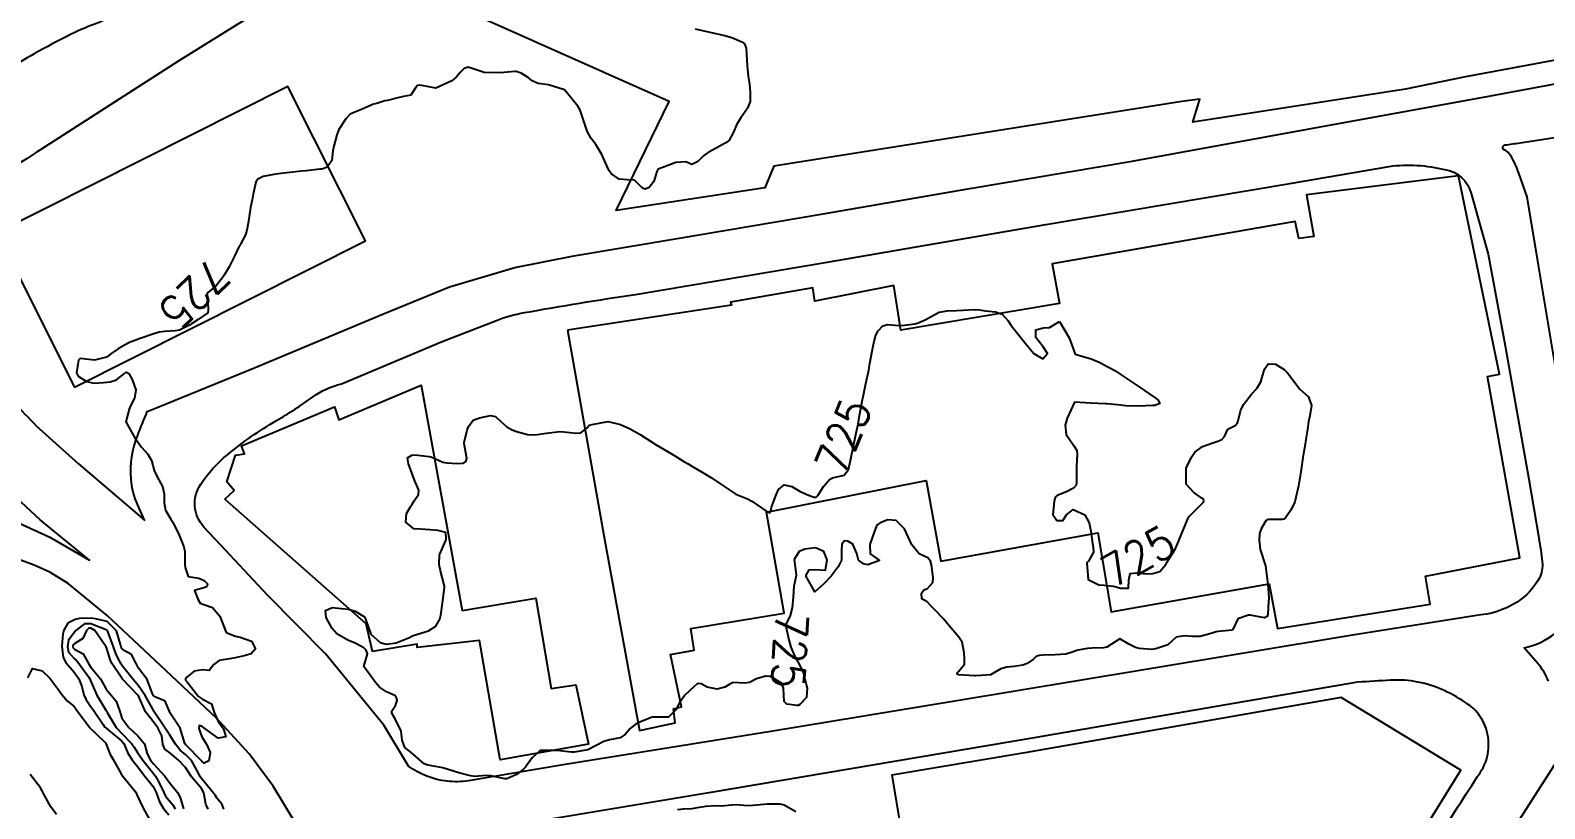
# Model space of a CAD drawing. Header units: metres. Extents: x 318500 to 325275, y 7408834 to 7428799.
# Drawn here: x 322955.4 to 323143.9, y 7418630.8 to 7418727.6 of the extents above; entities that cross this region are included whole.
import ezdxf
from ezdxf.enums import TextEntityAlignment as Align

# ---------------------------------------------------------------- set-up
doc = ezdxf.new("R2010")
doc.units = ezdxf.units.M
doc.header["$MEASUREMENT"] = 0
for name, color, linetype in [('Cotas', 45, 'Continuous'), ('Curvas de Nivel 1m', 11, 'Continuous'), ('Curvas de Nivel 5m', 15, 'Continuous'), ('Edificações', 30, 'Continuous'), ('Vias Primárias', 230, 'Continuous')]:
    doc.layers.add(name, color=color, linetype=linetype)
doc.styles.add('Style-STANDARD', font='STANDARD.shx')

msp = doc.modelspace()

# ---------------------------------------------------------------- linework, layer by layer
at = {"layer": 'Curvas de Nivel 1m', "flags": 128}
for points, elevation in [([(322979.51, 7418630.77), (322979.3, 7418631.38), (322978.69, 7418632.13), (322978.42, 7418632.51), (322978.24, 7418632.79), (322976.73, 7418634.6), (322976.57, 7418634.81), (322976.38, 7418635.17), (322975.48, 7418636.82), (322974.77, 7418637.56), (322974.07, 7418638.13), (322973.51, 7418638.85), (322972.8, 7418639.97), (322972.2, 7418640.87), (322970.84, 7418642.88), (322970.82, 7418642.91), (322969.73, 7418644.9), (322968.88, 7418646.11), (322968.21, 7418646.92), (322966.91, 7418648.57), (322966.67, 7418648.94), (322966.09, 7418650.12), (322965.78, 7418650.96), (322965.07, 7418652.87), (322965.03, 7418652.97), (322964.97, 7418653.02), (322964.88, 7418653.07), (322962.98, 7418653.82), (322962.17, 7418653.82), (322961.13, 7418653.02), (322961.05, 7418652.94), (322960.97, 7418652.85), (322960.19, 7418651.79), (322960.04, 7418651.03), (322960.2, 7418650.3), (322960.92, 7418649.48), (322961.18, 7418649.27), (322961.38, 7418649.01), (322962.71, 7418647.18), (322962.84, 7418646.99), (322962.89, 7418646.88), (322963.72, 7418644.98), (322964.84, 7418643.11), (322964.9, 7418643.03), (322964.92, 7418642.97), (322964.98, 7418642.82), (322966.12, 7418640.95), (322966.8, 7418640.21), (322968.05, 7418638.92), (322968.35, 7418638.49), (322968.77, 7418637.83), (322969.42, 7418636.9), (322970.74, 7418635.23), (322970.99, 7418634.89), (322971.37, 7418634.24), (322972.03, 7418632.87), (322972.25, 7418632.42), (322972.69, 7418631.88), (322973.17, 7418631.34), (322973.47, 7418630.85)], 724), ([(322977.57, 7418630.8), (322977.29, 7418631.41), (322977.03, 7418632.81), (322976.71, 7418633.37), (322975.49, 7418634.82), (322974.75, 7418635.97), (322973.92, 7418636.84), (322973.27, 7418637.36), (322972.77, 7418637.79), (322972.15, 7418638.25), (322971.92, 7418638.87), (322971.78, 7418639.89), (322971.29, 7418640.88), (322970.82, 7418641.51), (322969.77, 7418642.9), (322968.89, 7418644.88), (322968.88, 7418644.91), (322968.86, 7418644.93), (322966.91, 7418646.94), (322966.89, 7418646.96), (322965.55, 7418648.96), (322965.35, 7418649.39), (322964.94, 7418650.75), (322964.86, 7418650.97), (322964.76, 7418651.15), (322963.47, 7418652.99), (322962.97, 7418653.27), (322962.7, 7418653.27), (322962.44, 7418653), (322961.97, 7418651.99), (322960.95, 7418651.39), (322960.76, 7418651.21), (322960.72, 7418651.02), (322960.76, 7418650.84), (322960.94, 7418650.69), (322962.02, 7418650.09), (322962.61, 7418648.99), (322962.91, 7418648.5), (322964.16, 7418646.98), (322964.87, 7418645.72), (322965.49, 7418644.96), (322966.13, 7418644.23), (322966.55, 7418642.94), (322966.83, 7418642.1), (322967.7, 7418640.93), (322968.79, 7418639.91), (322969.62, 7418638.9), (322969.99, 7418637.67), (322970.38, 7418636.89), (322970.75, 7418636.42), (322972.18, 7418634.87), (322972.72, 7418634.14), (322973.73, 7418632.84), (322974.09, 7418632.24), (322974.5, 7418630.83)], 723), ([(322955.1, 7418647.1), (322955.72, 7418648.28), (322956.9, 7418648), (322957.85, 7418647.06), (322958.87, 7418645.73), (322959.34, 7418645.04), (322960.05, 7418644.23), (322960.85, 7418643.61), (322961.09, 7418643.26), (322961.25, 7418643.01), (322962.67, 7418641.13), (322962.78, 7418640.99), (322962.81, 7418640.95), (322963.63, 7418640.15), (322964.78, 7418639.02), (322964.82, 7418638.97), (322965.37, 7418637.57), (322965.73, 7418636.96), (322966.73, 7418635.19), (322966.89, 7418634.94), (322967.64, 7418634), (322968.54, 7418632.91), (322968.6, 7418632.81), (322968.7, 7418632.58), (322969.48, 7418630.9), (322970.5, 7418629.05)], 726), ([(322958.67, 7418630.13), (322957.99, 7418631.06), (322957.12, 7418632.64), (322956.91, 7418633.07), (322956.71, 7418633.42), (322955.41, 7418635.09)], 726)]:
    msp.add_lwpolyline(points, dxfattribs=dict(at, elevation=elevation))
at = {"layer": 'Curvas de Nivel 5m', "elevation": 725, "flags": 128}
for points in [[(323038.18, 7418727.8), (323039.97, 7418727.39), (323041.12, 7418727.13), (323041.97, 7418726.94), (323042.74, 7418726.72), (323043.96, 7418726.19), (323044.3, 7418725.93), (323044.5, 7418725.38), (323044.6, 7418723.92), (323044.65, 7418723.2), (323044.77, 7418721.92), (323044.9, 7418720.92), (323045.02, 7418719.92), (323045.01, 7418718.78), (323044.69, 7418717.92), (323044.35, 7418717.42), (323043.84, 7418716.73), (323043.36, 7418715.94), (323042.89, 7418714.87), (323042.38, 7418713.95), (323042.07, 7418713.68), (323041.79, 7418713.52), (323040.79, 7418712.98), (323039.78, 7418712.43), (323039.51, 7418712.26), (323039.18, 7418712), (323038.48, 7418711.29), (323037.76, 7418710.94), (323037.01, 7418711.27), (323035.76, 7418711.17), (323034.33, 7418710.63), (323033.75, 7418710.44), (323033.53, 7418710.29), (323033.41, 7418710.07), (323033, 7418708.81), (323032.45, 7418708.08), (323031.93, 7418707.87), (323031.72, 7418707.94), (323031.54, 7418708.09), (323030.62, 7418708.99), (323029.73, 7418709.04), (323028.71, 7418709.12), (323027.74, 7418709.75), (323027.45, 7418710.15), (323027.21, 7418710.69), (323026.54, 7418712.16), (323025.79, 7418713.43), (323025.23, 7418714.18), (323024.7, 7418715.08), (323024.35, 7418716.19), (323023.84, 7418717.68), (323023.56, 7418718.2), (323021.88, 7418720.23), (323019.89, 7418720.83), (323018.64, 7418721.02), (323017.89, 7418721.32), (323017.36, 7418721.75), (323016.5, 7418722.3), (323015.9, 7418722.48), (323015.7, 7418722.51), (323013.9, 7418722.33), (323011.9, 7418722.36), (323009.91, 7418723.02), (323009.43, 7418722.88), (323008.95, 7418722.4), (323008.47, 7418721.83), (323007.89, 7418721.35), (323005.88, 7418720.44), (323004.16, 7418720.74), (323003.88, 7418720.8), (323003.61, 7418720.74), (323003.37, 7418720.48), (323002.78, 7418719.56), (323001.86, 7418719.4), (323001.15, 7418719.21), (322999.86, 7418718.87), (322999.55, 7418718.83), (322998.66, 7418718.54), (322998.02, 7418718.37), (322997.85, 7418718.32), (322996.64, 7418717.76), (322995.83, 7418717.45), (322995.24, 7418717.17), (322994.71, 7418716.59), (322993.81, 7418715.27), (322993.56, 7418714.6), (322993.19, 7418713.2), (322993.07, 7418712.61), (322992.95, 7418711.41), (322992.38, 7418710.61), (322991.94, 7418710.42), (322991.74, 7418710.37), (322991.45, 7418710.34), (322989.74, 7418710.15), (322989.16, 7418710.09), (322987.73, 7418709.93), (322986.62, 7418709.8), (322985.73, 7418709.67), (322984.42, 7418709.42), (322983.72, 7418709.12), (322983.51, 7418708.73), (322983.18, 7418707.25), (322983.08, 7418706.74), (322982.83, 7418705.58), (322982.69, 7418704.74), (322982.52, 7418703.62), (322982.37, 7418702.75), (322982.19, 7418702.19), (322981.62, 7418701.1), (322981.5, 7418700.88), (322981.43, 7418700.76), (322980.84, 7418699.52), (322980.47, 7418698.77), (322980.16, 7418698.19), (322979.56, 7418697.16), (322979.32, 7418696.78), (322978.52, 7418695.82), (322977.53, 7418695.02), (322977.44, 7418694.9), (322977.43, 7418694.81), (322977.52, 7418693.83), (322977.57, 7418692.81), (322977.5, 7418692.5), (322976.32, 7418691.66), (322975.48, 7418691.11), (322975.31, 7418691.01), (322975, 7418690.84), (322973.98, 7418690.35), (322973.47, 7418690.24), (322972.16, 7418690.19), (322971.47, 7418690.09), (322970.55, 7418689.81), (322969.46, 7418689.42), (322969.09, 7418689.29), (322968.11, 7418688.93), (322967.65, 7418688.74), (322967.45, 7418688.63), (322966.37, 7418688.02), (322965.43, 7418687.41), (322965.2, 7418687.2), (322964.89, 7418686.98), (322963.42, 7418686.6), (322961.62, 7418686.82), (322961.42, 7418686.61), (322961.16, 7418685.02), (322961.39, 7418684.6), (322962.44, 7418683.95), (322963.38, 7418683.73), (322964.54, 7418683.83), (322965.38, 7418683.92), (322966.17, 7418684.17), (322967.15, 7418684.94), (322967.4, 7418685.11), (322967.7, 7418684.94), (322968.12, 7418684.2), (322968.57, 7418682.93), (322968.38, 7418681.9), (322967.9, 7418680.93), (322967.75, 7418680.52), (322967.32, 7418678.94), (322968.45, 7418676.93), (322969.27, 7418675.78), (322970.07, 7418674.91), (322970.49, 7418674.14), (322970.84, 7418672.9), (322971.23, 7418672.12), (322971.87, 7418670.88), (322972.1, 7418669.98), (322972.08, 7418668.88), (322972.26, 7418667.96), (322972.9, 7418666.86), (322973.15, 7418666.46), (322973.97, 7418664.85), (322974.55, 7418663.4), (322974.64, 7418662.84), (322974.65, 7418661.27), (322974.71, 7418660.84), (322975.06, 7418659.72), (322976.39, 7418659.49), (322977.06, 7418659.21), (322977.48, 7418658.8), (322977.41, 7418658.44), (322977.04, 7418658.31), (322975.88, 7418657.98), (322976.32, 7418656.82), (322976.58, 7418656.38), (322977.01, 7418656.24), (322978.09, 7418655.87), (322979, 7418654.78), (322979.8, 7418652.77), (322980.96, 7418652.31), (322981.53, 7418652.19), (322982.95, 7418651.68), (322983.44, 7418650.72), (322982.93, 7418650.11), (322982.05, 7418649.86), (322980.93, 7418649.61), (322980.2, 7418649.49), (322978.92, 7418649.26), (322978.28, 7418648.79), (322977.67, 7418648.04), (322976.91, 7418648.09), (322975.81, 7418647.93), (322974.9, 7418647.19), (322974.73, 7418647), (322974.74, 7418646.84), (322974.89, 7418646.65), (322976.37, 7418644.81), (322976.86, 7418644.47), (322977.96, 7418643.9), (322978.3, 7418642.79), (322978.82, 7418641.67), (322979.45, 7418640.77), (322979.77, 7418639.79), (322978.79, 7418639.6), (322977.16, 7418640.8), (322976.81, 7418641.07), (322976.45, 7418641.18), (322976.41, 7418640.81), (322976.79, 7418639.77), (322977.39, 7418638.8), (322977.8, 7418637.82), (322977.63, 7418636.8), (322977.06, 7418636.5), (322976.76, 7418636.76), (322976.71, 7418636.81), (322974.78, 7418638.78), (322974.75, 7418638.8), (322974.73, 7418638.83), (322974.65, 7418638.96), (322974.08, 7418640.84), (322972.84, 7418642.72), (322972.79, 7418642.86), (322972.21, 7418644.23), (322970.86, 7418644.8), (322970.76, 7418644.89), (322970.62, 7418645.13), (322969.96, 7418646.9), (322968.91, 7418648.31), (322968.59, 7418648.91), (322968.03, 7418650.03), (322966.94, 7418650.61), (322966.78, 7418650.79), (322966.72, 7418650.94), (322966.65, 7418651.24), (322966.15, 7418652.95), (322964.99, 7418654.11), (322963.52, 7418654.45), (322962.99, 7418654.52), (322961.51, 7418654.5), (322960.99, 7418654.38), (322960.1, 7418653.92), (322959.59, 7418653.04), (322959.47, 7418652.53), (322959.36, 7418651.04), (322959.53, 7418649.64), (322959.84, 7418649.04), (322960.9, 7418647.84), (322961.46, 7418647.01), (322961.85, 7418646.03), (322962.1, 7418645), (322962.33, 7418644.47), (322962.85, 7418643.73), (322963.37, 7418642.98), (322964.48, 7418641.3), (322964.71, 7418640.97), (322964.81, 7418640.88), (322965.16, 7418640.61), (322966.79, 7418639.29), (322967.06, 7418638.94), (322967.58, 7418637.74), (322968.1, 7418636.92), (322968.75, 7418636.11), (322969.7, 7418634.9), (322970.71, 7418633.61), (322971.07, 7418632.88), (322971.5, 7418631.69), (322972.01, 7418630.87), (322972.67, 7418630.1)], [(323035.97, 7418630.74), (323036.69, 7418630.85), (323037.79, 7418630.89), (323038.7, 7418631.02), (323039.49, 7418631.18), (323040.7, 7418631.23), (323041.44, 7418631.21), (323042.7, 7418631.34), (323043.26, 7418631.36), (323044.7, 7418631.26), (323045.32, 7418631.27), (323046.7, 7418631.42), (323047.12, 7418631.46), (323048.7, 7418631.47), (323049.22, 7418631.33), (323050.69, 7418630.48)]]:
    msp.add_lwpolyline(points, dxfattribs=at)
msp.add_lwpolyline([(323083.51, 7418691.4), (323084.68, 7418689.38), (323085.45, 7418687.37), (323087.44, 7418686.77), (323088.44, 7418686.34), (323089.44, 7418685.82), (323089.77, 7418685.65), (323090.38, 7418685.31), (323091.42, 7418684.63), (323093.4, 7418683.27), (323095.38, 7418681.91), (323095.78, 7418681.64), (323095.98, 7418681.23), (323095.37, 7418680.97), (323095.08, 7418680.96), (323093.37, 7418680.9), (323091.74, 7418680.91), (323091.37, 7418680.99), (323091.11, 7418681.03), (323089.37, 7418681.16), (323089.22, 7418681.17), (323087.37, 7418681.28), (323085.37, 7418681.37), (323084.45, 7418679.38), (323084.19, 7418678.54), (323084.32, 7418677.38), (323085.3, 7418675.9), (323085.64, 7418675.37), (323085.71, 7418674.94), (323085.63, 7418673.37), (323085.61, 7418673.02), (323085.59, 7418671.37), (323085.55, 7418671.05), (323085.23, 7418670.68), (323084.37, 7418670.23), (323083.22, 7418669.78), (323082.99, 7418669.63), (323082.92, 7418669.4), (323082.84, 7418669.04), (323082.65, 7418667.41), (323083.18, 7418666.66), (323083.91, 7418666.66), (323084.36, 7418667.38), (323085.2, 7418668.04), (323086.65, 7418667.36), (323087.18, 7418666.39), (323087.38, 7418665.35), (323087.6, 7418663.8), (323087.7, 7418663.34), (323087.74, 7418662.73), (323087.11, 7418661.63), (323086.97, 7418661.49), (323086.88, 7418661.35), (323087.08, 7418659.35), (323088.41, 7418658.66), (323089.07, 7418658.62), (323090.26, 7418658.49), (323091.07, 7418658.25), (323092.07, 7418658.28), (323092.11, 7418659.28), (323092.27, 7418660.1), (323093.09, 7418660.16), (323094.31, 7418660.03), (323095.09, 7418660.09), (323095.98, 7418660.35), (323096.73, 7418661.22), (323096.86, 7418661.46), (323097.12, 7418661.88), (323097.63, 7418662.71), (323097.91, 7418663.2), (323098.29, 7418664.06), (323098.76, 7418665.19), (323098.88, 7418665.48), (323099.17, 7418666.19), (323099.47, 7418666.9), (323099.65, 7418667.18), (323100.4, 7418667.97), (323101.21, 7418668.76), (323101.4, 7418668.97), (323101.47, 7418669.16), (323101.4, 7418669.34), (323101.22, 7418669.46), (323100.22, 7418670.17), (323099.24, 7418671.19), (323099.27, 7418673.19), (323099.94, 7418674.53), (323100.35, 7418675.17), (323101.31, 7418675.87), (323102.46, 7418676.29), (323103.31, 7418676.56), (323103.7, 7418676.74), (323104.02, 7418677.12), (323104.43, 7418678.02), (323105.34, 7418678.47), (323105.63, 7418678.82), (323105.72, 7418679.1), (323106.06, 7418680.41), (323106.38, 7418681.09), (323107.39, 7418682.37), (323108.03, 7418683.07), (323108.56, 7418683.92), (323108.9, 7418685.06), (323109.01, 7418685.48), (323109.45, 7418686.16), (323110.39, 7418686.1), (323111.44, 7418685.45), (323111.88, 7418685.02), (323113.4, 7418683), (323114.47, 7418682.06), (323114.84, 7418680.98), (323114.65, 7418679.7), (323114.49, 7418678.98), (323114.34, 7418677.99), (323114.18, 7418676.99), (323113.97, 7418675.66), (323113.87, 7418674.99), (323113.79, 7418674.49), (323113.56, 7418673), (323113.52, 7418672.74), (323113.24, 7418671), (323112.76, 7418669.01), (323112.27, 7418667.95), (323111.61, 7418667.02), (323111.39, 7418666.82), (323111.19, 7418666.78), (323109.45, 7418666.78), (323109.18, 7418666.64), (323108.58, 7418665.65), (323108.4, 7418665.06), (323108.32, 7418664.23), (323108.48, 7418663.06), (323109.11, 7418661.05), (323109.37, 7418659.05), (323109.41, 7418658.71), (323109.53, 7418657.05), (323109.51, 7418656.59), (323109.41, 7418655.05), (323109.32, 7418654.75), (323109.02, 7418654.59), (323107.2, 7418654.91), (323107.03, 7418654.92), (323105.68, 7418654.44), (323105.07, 7418653.11), (323105, 7418653.06), (323103.26, 7418652.87), (323103, 7418652.82), (323102.51, 7418652.65), (323100.99, 7418652.27), (323100.06, 7418652.24), (323098.99, 7418652.34), (323098.03, 7418652.16), (323096.98, 7418651.21), (323095.48, 7418650.72), (323094.97, 7418650.65), (323093.46, 7418650.78), (323092.97, 7418650.89), (323092.14, 7418651.28), (323090.99, 7418651.96), (323089.95, 7418651.31), (323089.37, 7418650.92), (323088.97, 7418650.85), (323087.5, 7418650.81), (323086.97, 7418650.78), (323085.76, 7418650.57), (323084.96, 7418650.26), (323084.3, 7418650.04), (323082.96, 7418649.96), (323081.46, 7418649.93), (323080.95, 7418649.9), (323080.61, 7418649.78), (323080.28, 7418649.44), (323079.49, 7418648.9), (323078.94, 7418648.7), (323077.86, 7418648.54), (323076.93, 7418648.43), (323076.2, 7418648.22), (323074.92, 7418647.5), (323073.1, 7418647.35), (323072.92, 7418647.35), (323070.98, 7418647.5), (323070.92, 7418647.5), (323070.78, 7418647.56), (323070.75, 7418647.74), (323070.92, 7418647.89), (323071.67, 7418648.82), (323071.68, 7418649.55), (323071.64, 7418650.24), (323071.39, 7418651.55), (323070.98, 7418652.16), (323069.76, 7418653.57), (323069.01, 7418654.48), (323067.93, 7418655.6), (323067.5, 7418656.07), (323067.04, 7418656.55), (323066.38, 7418656.95), (323066.32, 7418657.62), (323066.62, 7418658.05), (323067.06, 7418658.21), (323067.72, 7418658.95), (323067.77, 7418659.6), (323067.55, 7418661.16), (323067.43, 7418661.61), (323067.11, 7418662.05), (323066.02, 7418662.53), (323065.13, 7418663.64), (323064.19, 7418665.65), (323063.18, 7418666.69), (323062.12, 7418666.74), (323061.17, 7418666.4), (323060.78, 7418666.08), (323060.59, 7418665.7), (323060.22, 7418664.63), (323059.89, 7418663.71), (323059.92, 7418662.51), (323061.11, 7418661.69), (323059.64, 7418661.18), (323059.1, 7418661.27), (323058.47, 7418661.73), (323058.29, 7418662.56), (323057.79, 7418663.73), (323057.14, 7418664.11), (323056.75, 7418664.13), (323056.42, 7418663.75), (323056.37, 7418663), (323056.36, 7418661.75), (323055.95, 7418660.9), (323055.08, 7418659.77), (323054.11, 7418658.74), (323053.05, 7418657.8), (323051.92, 7418659.81), (323052.35, 7418660.55), (323053.09, 7418660.6), (323054.38, 7418660.49), (323054.58, 7418661.78), (323054.16, 7418662.83), (323053.12, 7418663.29), (323051.8, 7418663.13), (323051.12, 7418662.84), (323050.47, 7418661.83), (323050.67, 7418660.24), (323050.73, 7418659.83), (323050.42, 7418658.47), (323050.38, 7418657.83), (323050.34, 7418657.13), (323050.21, 7418655.83), (323049.98, 7418654.87), (323049.49, 7418653.84), (323049.49, 7418653.35), (323049.82, 7418651.84), (323050.06, 7418650.93), (323050.53, 7418649.83), (323050.94, 7418649.09), (323051.58, 7418647.81), (323051.8, 7418646.91), (323052.11, 7418645.81), (323052.02, 7418644.67), (323051.2, 7418643.82), (323050.99, 7418643.69), (323050.87, 7418643.67), (323049.58, 7418643.84), (323049.22, 7418644.19), (323049.15, 7418645.85), (323048.9, 7418646.47), (323047.53, 7418647.26), (323046.91, 7418647.33), (323045.79, 7418647), (323044.9, 7418646.55), (323044.35, 7418646.45), (323042.9, 7418646.53), (323042.49, 7418646.34), (323041.86, 7418645.95), (323040.89, 7418645.71), (323039.67, 7418645.97), (323038.9, 7418646.35), (323038.45, 7418646.43), (323037.99, 7418645.99), (323036.88, 7418644.97), (323036.23, 7418644.02), (323035.75, 7418643.13), (323034.84, 7418642.24), (323034.68, 7418642.21), (323032.84, 7418642.23), (323032.7, 7418642.2), (323032.4, 7418642.07), (323031.29, 7418641.62), (323030.83, 7418641.4), (323030.09, 7418640.83), (323029.47, 7418640.11), (323028.81, 7418639.67), (323027.52, 7418639.42), (323026.8, 7418639.22), (323024.79, 7418638.17), (323023.09, 7418637.89), (323022.79, 7418637.88), (323020.94, 7418638.07), (323020.79, 7418638.07), (323018.97, 7418638.07), (323018.79, 7418637.99), (323017.88, 7418637.15), (323017.21, 7418636.27), (323017.03, 7418636), (323016.75, 7418635.7), (323015.94, 7418635.09), (323014.73, 7418634.56), (323014.47, 7418634.56), (323012.74, 7418634.92), (323012.12, 7418634.96), (323010.74, 7418634.86), (323010.19, 7418634.92), (323008.74, 7418635.31), (323007.43, 7418635.72), (323006.75, 7418635.91), (323004.94, 7418636.25), (323004.76, 7418636.29), (323004.45, 7418636.44), (323002.78, 7418637.88), (323002.04, 7418638.47), (323001.69, 7418639.37), (323001.59, 7418640.48), (323000.83, 7418642.03), (323000.53, 7418642.49), (323000.39, 7418642.95), (323000.86, 7418643.69), (323001.07, 7418644.28), (323001.05, 7418644.49), (323001.01, 7418644.63), (323000.87, 7418644.86), (322999.75, 7418645.38), (322998.88, 7418645.96), (322998.39, 7418646.53), (322996.92, 7418648.54), (322997.4, 7418650.08), (322997.22, 7418650.54), (322996.95, 7418650.85), (322995.84, 7418651.44), (322994.96, 7418651.79), (322993.59, 7418652.59), (322992.98, 7418653.26), (322992.25, 7418654.61), (322992.14, 7418655.47), (322993.01, 7418655.84), (322994.15, 7418655.72), (322995.01, 7418655.64), (322995.87, 7418655.41), (322997, 7418654.68), (322997.09, 7418654.54), (322997.14, 7418654.4), (322997.81, 7418652.53), (322998.96, 7418651.5), (322999.75, 7418651.3), (323000.96, 7418651.45), (323002.62, 7418652.12), (323002.97, 7418652.32), (323003.06, 7418652.36), (323003.37, 7418652.46), (323004.58, 7418652.84), (323004.98, 7418652.97), (323005.88, 7418653.53), (323006.39, 7418654.42), (323006.51, 7418654.92), (323006.7, 7418656.41), (323006.98, 7418658.34), (323006.98, 7418658.41), (323006.97, 7418658.49), (323006.49, 7418660.42), (323006.31, 7418661.2), (323006.35, 7418662.42), (323007.13, 7418664.17), (323007.18, 7418664.41), (323007.14, 7418665.2), (323006.15, 7418665.42), (323005.15, 7418665.5), (323004, 7418665.59), (323003.15, 7418665.63), (323002.14, 7418666.48), (323002.23, 7418667.53), (323002.78, 7418668.47), (323002.93, 7418668.71), (323003.19, 7418669.1), (323003.74, 7418669.92), (323003.79, 7418670.45), (323003.23, 7418671.67), (323002.93, 7418672.46), (323002.49, 7418673.71), (323002.37, 7418674.47), (323002.92, 7418674.81), (323003.27, 7418674.82), (323005.06, 7418674.64), (323005.26, 7418674.6), (323005.67, 7418674.43), (323006.76, 7418673.93), (323007.25, 7418673.83), (323008.6, 7418673.74), (323009.25, 7418673.81), (323009.64, 7418673.99), (323009.76, 7418674.37), (323009.43, 7418676.24), (323009.42, 7418676.38), (323009.79, 7418677.9), (323009.94, 7418678.37), (323010.54, 7418679.16), (323011.33, 7418679.45), (323012.71, 7418679.71), (323013.33, 7418679.6), (323013.99, 7418678.98), (323014.74, 7418678.31), (323015.32, 7418677.98), (323015.82, 7418677.78), (323017.31, 7418677.35), (323018.24, 7418677.33), (323019.31, 7418677.47), (323019.99, 7418677.56), (323021.31, 7418677.72), (323021.81, 7418677.71), (323023.31, 7418677.55), (323023.92, 7418677.58), (323024.74, 7418678.18), (323024.96, 7418678.54), (323025.33, 7418678.62), (323026.62, 7418678.86), (323027.33, 7418678.98), (323028.86, 7418678.6), (323029.32, 7418678.41), (323029.99, 7418678.11), (323031.31, 7418677.36), (323033.29, 7418676.06), (323035.28, 7418674.9), (323035.82, 7418674.58), (323036.75, 7418674.02), (323037.27, 7418673.7), (323037.96, 7418673.3), (323039.25, 7418672.55), (323040.2, 7418671.97), (323041.23, 7418671.29), (323043.21, 7418669.93), (323044.66, 7418669.36), (323045.2, 7418669.07), (323046.95, 7418667.88), (323047.19, 7418667.74), (323047.43, 7418667.64), (323047.57, 7418667.87), (323047.67, 7418668.35), (323048.23, 7418669.86), (323048.54, 7418670.54), (323049.23, 7418671.12), (323050.17, 7418670.89), (323051.22, 7418670.28), (323052.28, 7418669.81), (323052.97, 7418669.57), (323053.21, 7418669.57), (323053.44, 7418669.8), (323054.11, 7418670.9), (323054.87, 7418671.78), (323055.24, 7418671.97), (323056.71, 7418672.3), (323057.26, 7418673.02), (323057.41, 7418673.75), (323057.44, 7418673.91), (323057.83, 7418675.74), (323058.08, 7418676.96), (323058.25, 7418677.74), (323058.43, 7418678.64), (323058.62, 7418679.73), (323058.91, 7418681.27), (323058.99, 7418681.73), (323059.06, 7418682.04), (323059.4, 7418683.72), (323059.76, 7418685.38), (323059.82, 7418685.71), (323059.91, 7418686.19), (323060.2, 7418687.71), (323060.41, 7418688.76), (323060.66, 7418689.7), (323060.95, 7418690.24), (323061.5, 7418690.89), (323062.13, 7418691.05), (323063.5, 7418690.9), (323064.22, 7418690.94), (323065.5, 7418691.14), (323065.89, 7418691.25), (323066.79, 7418691.62), (323067.51, 7418692.04), (323068.54, 7418692.58), (323069.52, 7418692.74), (323070.73, 7418692.78), (323071.52, 7418692.83), (323072.88, 7418692.89), (323073.52, 7418692.85), (323074.3, 7418692.75), (323075.52, 7418692.62), (323076.35, 7418692.33), (323077.1, 7418691.49), (323077.5, 7418690.91), (323078.66, 7418689.46), (323079.46, 7418688.42), (323080.3, 7418687.44), (323081.44, 7418686.79), (323081.99, 7418687.42), (323081.46, 7418688.26), (323080.57, 7418689.44), (323080.57, 7418690.37), (323081.5, 7418690.63), (323082.26, 7418690.66), (323083.51, 7418691.4)], close=True, dxfattribs=at)
at = {"layer": 'Edificações'}
for points in [[(323175.55, 7418729.53), (323134.03, 7418721.84), (323126.56, 7418720.29), (323100.08, 7418716.21), (323100.95, 7418719.07), (323098.72, 7418718.75), (323047.96, 7418710.73), (323046.83, 7418708.03), (323028.35, 7418705.21), (323034.94, 7418718.76), (323009.67, 7418730.01)], [(323118.37, 7418611.37), (323133.42, 7418635.64), (323118.54, 7418644.69), (323079.17, 7418637.8), (323062.63, 7418635.01), (323066.81, 7418609.98)]]:
    msp.add_lwpolyline(points, dxfattribs=at)
for points in [[(322951.28, 7418702.42), (322960.92, 7418683.23), (322997.12, 7418701.42), (322987.49, 7418720.61)], [(323022.26, 7418690.35), (323026.78, 7418664.81), (323031.25, 7418640.56), (323035.67, 7418641.54), (323035.46, 7418643.26), (323036.47, 7418643.49), (323035.11, 7418650.03), (323038.03, 7418650.57), (323037.6, 7418653.25), (323049.25, 7418655.14), (323047.02, 7418667.69), (323066.89, 7418671.64), (323068.73, 7418661.61), (323088.27, 7418665.15), (323089.92, 7418655.3), (323109.57, 7418658.81), (323110.64, 7418653.25), (323129.62, 7418656.28), (323129.05, 7418659.76), (323140.76, 7418662.03), (323136.74, 7418684.57), (323138.25, 7418684.85), (323133.14, 7418709.54), (323114.22, 7418707.14), (323115.14, 7418702), (323113.27, 7418701.72), (323112.83, 7418703.83), (323082.57, 7418698.58), (323083.48, 7418693.67), (323063.74, 7418690.32), (323062.86, 7418695.88), (323053.04, 7418693.92), (323052.8, 7418695.6), (323042.55, 7418693.8), (323042.67, 7418693.44)], [(322979.62, 7418669.31), (322980.79, 7418670.41), (322979.88, 7418671.5), (322980.98, 7418674.78), (322982.07, 7418674.98), (322981.72, 7418675.96), (322993.27, 7418680.79), (322993.81, 7418679.2), (323004.07, 7418683.51), (323009.16, 7418655.47), (323018.32, 7418657.01), (323020.25, 7418645.78), (323023.3, 7418646.24), (323024.9, 7418638.87), (323013.89, 7418636.92), (323011.32, 7418651.77), (323003.55, 7418650.87), (323003.55, 7418651.28), (322998, 7418650.38), (322997.22, 7418653.83)]]:
    msp.add_lwpolyline(points, close=True, dxfattribs=at)
at = {"layer": 'Vias Primárias'}
for points in [[(323715.64, 7420145.55, 0), (323709.04, 7420132.94)], [(323831.09, 7420001.79, 0), (323833.84, 7420008.44, 0.220888)], [(323107.62, 7418878.66), (323099.24, 7418867.25), (323089.37, 7418853.6), (323078.6, 7418838.96), (323067.3, 7418823.52), (323056.41, 7418808.85), (323043.64, 7418791.51), (323035.64, 7418780.77), (323027.85, 7418770.24), (323021.5, 7418761.68), (323016.16, 7418754.83, -0.024041), (323013.42, 7418751.64, -0.018161), (323009.52, 7418747.81, -0.032646), (323004.95, 7418744.16, -0.008292), (322998.39, 7418739.74), (322988.78, 7418733.09), (322973.9, 7418723.8), (322965.92, 7418718.67)], [(322956.67, 7418734.8), (322959.34, 7418736.54, -0.072895), (322961.25, 7418737.43, -0.2019), (322963.34, 7418737.19, -0.206467), (322966.11, 7418733.57, -0.236294), (322965.2, 7418729.45, -0.137562), (322963.99, 7418728.6, 0.03022), (322960.45, 7418727.09, 0.010923), (322955.91, 7418724.7, 0.042382), (322949.32, 7418720.28, 2.846523)], [(322950.93, 7418684.58, 0.03889), (322956.16, 7418678.46), (322961.44, 7418673.71), (322969.65, 7418666.73), (322968.79, 7418668.6, -0.089475), (322967.97, 7418671.83, -0.111489), (322968.79, 7418677.27, -0.004175), (322969.98, 7418680.23), (322971.2, 7418680.72), (322983.39, 7418685.7), (322999.38, 7418692.36), (323007.59, 7418695.73), (323015.74, 7418698.14), (323023.08, 7418699.58), (323035.93, 7418701.72), (323054.07, 7418704.79), (323072.33, 7418707.95), (323092.54, 7418711.35), (323114.36, 7418715.34), (323136.91, 7418719.43), (323163.2, 7418724.33)], [(322965.92, 7418718.67), (322956.61, 7418712.71, 0.001248), (322953.43, 7418710.66, 0.069221)], [(323145.31, 7418685.22), (323142.98, 7418699.16), (323141.68, 7418706.93), (323140.65, 7418709.87, 0.052278), (323139.61, 7418712.06, 0.151071), (323138.84, 7418712.75, -0.74959), (323138.92, 7418713.36, 0.002531), (323140.8, 7418713.63), (323175.65, 7418718.99, 0.084345)], [(322988.3, 7418629.24), (322985.65, 7418633.65), (322982.65, 7418637.66), (322978.58, 7418642.1), (322971.61, 7418648.64), (322965, 7418654.86), (322960.12, 7418658.86), (322957.87, 7418660.24), (322955.89, 7418661.11), (322953.53, 7418661.98, 0.106396), (322949.49, 7418662.56, 0.033102), (322942.7, 7418661.64, 0.044688), (322937.48, 7418660.08, 0.052638), (322931.87, 7418657.12, 0.013068), (322924.22, 7418651.69, 0.027847), (322917.47, 7418646.02, -0.018341), (322911.99, 7418641.24, 0.044321), (322908.05, 7418637.42, 0.00835), (322902.28, 7418630.51, -0.016235)], [(323144.33, 7418646.7, 0.090073), (323142.96, 7418648.95), (323141.3, 7418650.83, 0.109938), (323145.18, 7418652.64, 0.094512)], [(323125.19, 7418618.51), (323133.08, 7418631.08, -0.007969), (323135.83, 7418635.32, 0.233934), (323136.57, 7418640.82, 0.068809), (323135.77, 7418642.41, 0.09237), (323134.36, 7418643.82, 0.04104), (323131.36, 7418645.53, 0.123884), (323124.69, 7418646.82, 0.001569), (323120.59, 7418646.57), (323080.33, 7418639.66), (323040.1, 7418632.87), (323019.95, 7418629.51)], [(323011.21, 7418440.11), (323019.19, 7418444.6), (323024.18, 7418447.6, 0.008998), (323030.27, 7418452.08, 0.077809), (323034.1, 7418456.07, 0.014887), (323038.46, 7418462.75), (323062.05, 7418501.32), (323084.81, 7418539.07), (323101.18, 7418566.88), (323119.14, 7418595.83), (323145.43, 7418636.81, 0.103298)]]:
    msp.add_lwpolyline(points, format="xyb", dxfattribs=at)
msp.add_lwpolyline([(322994.14, 7418683.66), (323006.69, 7418688.92), (323013.43, 7418691.55, -0.048813), (323016.92, 7418692.52, -0.007175), (323030.75, 7418694.78), (323054.6, 7418698.79), (323081.8, 7418703.46), (323112.15, 7418708.58), (323124.53, 7418710.7, -0.091707), (323131.42, 7418710.3, -0.303595), (323134.71, 7418707.33), (323136.83, 7418699.77), (323138.95, 7418688.39), (323141.89, 7418671.83), (323143.14, 7418664.51, -0.013355), (323143.57, 7418661.52, -0.154737), (323143.17, 7418659.48, -0.106638), (323140.99, 7418656.94, -0.135944), (323135.93, 7418654.93), (323119.94, 7418652.42), (323093.72, 7418648.05), (323070.47, 7418644.21), (323047.59, 7418640.43), (323021.72, 7418636.31), (323009.95, 7418634.33, -0.069779), (323007.29, 7418634.26, -0.129406), (323002.49, 7418636.12), (322999.4, 7418641.22), (322992.17, 7418650.1), (322985, 7418657.37), (322979.08, 7418663.63), (322977.04, 7418665.85, -0.346378), (322976.63, 7418671.19, -0.072236), (322979.95, 7418674.85, -0.042299), (322986.05, 7418679.09, 0.027364), (322990.53, 7418682.01, -0.101606)], format="xyb", close=True, dxfattribs=at)
msp.add_lwpolyline([(322953.86, 7418666.43), (322957.84, 7418664.6), (322962.81, 7418661.75), (322956.64, 7418666.74), (322953.13, 7418670.02)], dxfattribs=at)

# ---------------------------------------------------------------- texts
at = {"layer": 'Cotas', "style": 'Style-STANDARD'}
for rotation, p in [(224.0555, (322975.84, 7418694.83, 725)), (67.3732, (323056.6, 7418677.16, 725)), (29.7104, (323093.27, 7418662.23, 725)), (266.4956, (323049.94, 7418650.5, 725))]:
    msp.add_text('725', height=4, rotation=rotation, dxfattribs=at).set_placement(p, align=Align.MIDDLE_CENTER)

doc.saveas('drawing.dxf')
